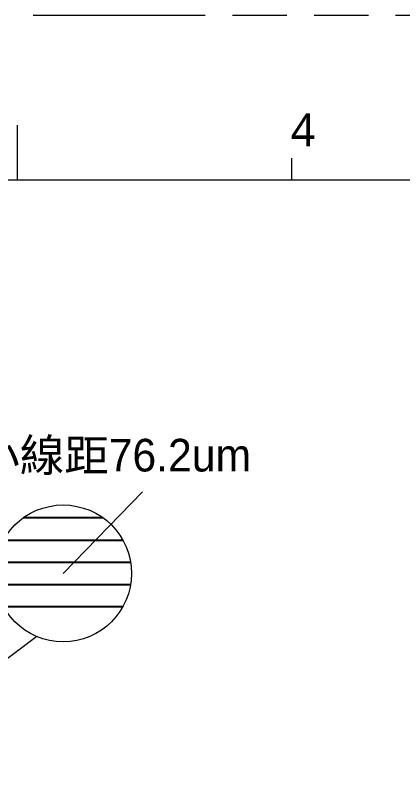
# Model space of a CAD drawing. Extents: x 0 to 248, y 0 to 175.
# Drawn here: x 97.56 to 118.91, y 132.48 to 175.4 of the extents above; entities that cross this region are included whole.
import ezdxf

# ---------------------------------------------------------------- set-up
doc = ezdxf.new("R2010")
doc.units = 0
doc.linetypes.add('PHANTOM', pattern=[29.5, 9.5, -1.5, 3, -1.5, 3, -1.5, 9.5])
doc.layers.get('0').update_dxf_attribs({"lineweight": 5})
doc.layers.add('0PAPERF', color=2, linetype='PHANTOM', lineweight=5, plot=False)
doc.layers.add('DIM', color=3, linetype='Continuous', lineweight=5)
doc.layers.add('備註', color=1, linetype='Continuous', lineweight=5)
doc.layers.add('gbr-dxf', color=7, linetype='Continuous')
doc.styles.get("Standard").update_dxf_attribs({"font": 'txt.shx'})

msp = doc.modelspace()

# ---------------------------------------------------------------- linework, layer by layer
for p, q in [((97.676, 166.32), (97.676, 169.344)), ((240.409, 166.32), (6.956, 166.32))]:
    msp.add_line(p, q)
at = {"color": 0}
msp.add_line((112.796, 166.32), (112.796, 167.53), dxfattribs=at)
at = {"layer": '0PAPERF'}
msp.add_line((248.031, 175.396), (0, 175.396), dxfattribs=at)
at = {"layer": 'gbr-dxf', "linetype": 'Continuous'}
for points in [[(102.392, 147.689), (97.983, 147.689)], [(96.889, 146.46), (103.486, 146.46)], [(103.913, 145.231), (96.462, 145.231)], [(96.465, 144.002), (103.91, 144.002)], [(103.476, 142.774), (96.899, 142.774)]]:
    msp.add_lwpolyline(points, dxfattribs=at)
at = {"layer": '備註', "linetype": 'Continuous'}
for p, q in [((100.188, 144.625), (104.556, 149.116)), ((98.725, 141.146), (87.284, 132.484))]:
    msp.add_line(p, q, dxfattribs=at)
msp.add_circle((100.188, 144.625), 3.774, dxfattribs=at)

# ---------------------------------------------------------------- texts
at = {"layer": 'DIM', "color": 0, "insert": (112.742, 169.987), "char_height": 1.8144, "width": 1.10466, "attachment_point": 1}
msp.add_mtext('{\\fMicrosoft JhengHei|b0|i0|c136|p0;4}', dxfattribs=at)
at = {"layer": '備註', "color": 1, "linetype": 'Continuous', "insert": (92.88, 152.045), "char_height": 1.8, "width": 48.74388, "attachment_point": 1}
msp.add_mtext('{\\fPMingLiU|b0|i0|c136|p18;最小線距76.2um}', dxfattribs=at)

doc.saveas('drawing.dxf')
